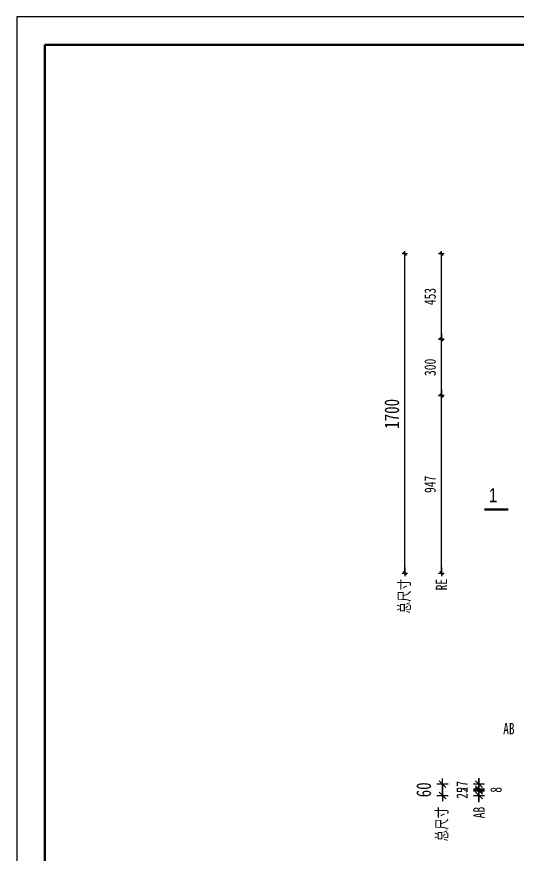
# Model space of a CAD drawing. Header units: millimetres. Extents: x 0 to 12600, y -8910 to 0.
# Drawn here: x 0 to 2666, y -4460 to 0 of the extents above; entities that cross this region are included whole.
import ezdxf

# ---------------------------------------------------------------- set-up
doc = ezdxf.new("R2010")
doc.units = ezdxf.units.MM
doc.header["$PDMODE"] = 65
doc.layers.add('Dimension line_ general', color=7, linetype='Continuous', lineweight=25)
doc.layers.add('Standard', color=7, linetype='Continuous', lineweight=25)
doc.styles.add('MS Reference Sans Serif', font='REFSAN.TTF')
doc.styles.add('宋体', font='宋体')
doc.dimstyles.new('DIMSTYLE_12', dxfattribs={"dimtxt": 60, "dimasz": 60, "dimexe": 0, "dimexo": 0.001, "dimgap": 30, "dimtad": 2, "dimdec": 0, "dimrnd": 1, "dimzin": 12, "dimdsep": 46, "dimtxsty": '宋体', "dimblk1": 'ALL_ML_STRICH', "dimblk2": 'ALL_ML_STRICH', "dimsah": 1, "dimcen": 0, "dimse1": 1, "dimse2": 1, "dimclrd": 7, "dimclre": 7, "dimclrt": 7, "dimadec": 0, "dimazin": 0, "dimtfac": 1, "dimtdec": 0, "dimtix": 1, "dimtmove": 2, "dimatfit": 3, "dimfxl": 0, "dimtvp": 1.2, "dimtzin": 0, "dimlwd": 0, "dimlwe": 25, "dimarcsym": 0})
doc.dimstyles.new('DIMSTYLE_13', dxfattribs={"dimtxt": 60, "dimasz": 60, "dimexe": 0, "dimexo": 0.001, "dimgap": 30, "dimtad": 0, "dimdec": 0, "dimrnd": 1, "dimzin": 12, "dimdsep": 46, "dimtxsty": '宋体', "dimblk1": 'ALL_ML_STRICH', "dimblk2": 'ALL_ML_STRICH', "dimsah": 1, "dimcen": 0, "dimse1": 1, "dimse2": 1, "dimclrd": 7, "dimclre": 7, "dimclrt": 7, "dimadec": 0, "dimazin": 0, "dimtfac": 1, "dimtdec": 0, "dimtix": 1, "dimtmove": 2, "dimatfit": 3, "dimfxl": 0, "dimtvp": 1.2, "dimtzin": 0, "dimlwd": 0, "dimlwe": 25, "dimarcsym": 0})
doc.dimstyles.new('DIMSTYLE_14', dxfattribs={"dimtxt": 60, "dimasz": 60, "dimexe": 0, "dimexo": 0.001, "dimgap": 30, "dimtad": 2, "dimdec": 0, "dimrnd": 1, "dimzin": 12, "dimdsep": 46, "dimtxsty": '宋体', "dimblk1": 'ALL_ML_STRICH', "dimblk2": 'ALL_ML_STRICH', "dimsah": 1, "dimcen": 0, "dimse1": 1, "dimse2": 1, "dimclrd": 7, "dimclre": 7, "dimclrt": 7, "dimadec": 0, "dimazin": 0, "dimtfac": 1, "dimtdec": 0, "dimtix": 1, "dimtmove": 2, "dimatfit": 3, "dimfxl": 0, "dimtvp": 1.2, "dimtzin": 0, "dimlwd": 0, "dimlwe": 25, "dimarcsym": 0})
doc.dimstyles.new('DIMSTYLE_15', dxfattribs={"dimtxt": 78, "dimasz": 60, "dimexe": 0, "dimexo": 0.001, "dimgap": 39, "dimtad": 2, "dimdec": 0, "dimrnd": 1, "dimzin": 12, "dimdsep": 46, "dimtxsty": '宋体', "dimblk1": 'ALL_ML_STRICH', "dimblk2": 'ALL_ML_STRICH', "dimsah": 1, "dimcen": 0, "dimse1": 1, "dimse2": 1, "dimclrd": 7, "dimclre": 7, "dimclrt": 7, "dimadec": 0, "dimazin": 0, "dimtfac": 1, "dimtdec": 0, "dimtix": 1, "dimtmove": 2, "dimatfit": 3, "dimfxl": 0, "dimtvp": 1.2, "dimtzin": 0, "dimlwd": 0, "dimlwe": 25, "dimarcsym": 0})
doc.dimstyles.new('DIMSTYLE_3', dxfattribs={"dimtxt": 60, "dimasz": 30, "dimexe": 0, "dimexo": 0.001, "dimgap": 30, "dimtad": 2, "dimdec": 0, "dimrnd": 1, "dimzin": 12, "dimdsep": 46, "dimtxsty": '宋体', "dimblk1": 'ALL_ML_STRICH', "dimblk2": 'ALL_ML_STRICH', "dimsah": 1, "dimcen": 0, "dimse1": 1, "dimse2": 1, "dimclrd": 7, "dimclre": 7, "dimclrt": 7, "dimadec": 0, "dimazin": 0, "dimtfac": 1, "dimtdec": 0, "dimtix": 1, "dimtmove": 2, "dimatfit": 3, "dimfxl": 0, "dimtzin": 0, "dimlwd": 0, "dimlwe": 25, "dimarcsym": 0})
doc.dimstyles.new('DIMSTYLE_5', dxfattribs={"dimtxt": 78, "dimasz": 30, "dimexe": 0, "dimexo": 0.001, "dimgap": 39, "dimtad": 2, "dimdec": 0, "dimrnd": 1, "dimzin": 12, "dimdsep": 46, "dimtxsty": '宋体', "dimblk1": 'ALL_ML_STRICH', "dimblk2": 'ALL_ML_STRICH', "dimsah": 1, "dimcen": 0, "dimse1": 1, "dimse2": 1, "dimclrd": 7, "dimclre": 7, "dimclrt": 7, "dimadec": 0, "dimazin": 0, "dimtfac": 1, "dimtdec": 0, "dimtix": 1, "dimtmove": 2, "dimatfit": 3, "dimfxl": 0, "dimtzin": 0, "dimlwd": 0, "dimlwe": 25, "dimarcsym": 0})

# ---------------------------------------------------------------- blocks, each defined once
blk = doc.blocks.new('ALL_ML_STRICH')
at = {"color": 0, "linetype": 'ByBlock', "lineweight": -2}
for p, q in [((-1, 0), (0.5, 0)), ((-0.3, -0.3), (0.3, 0.3)), ((0, -0.5), (0, 0.5))]:
    blk.add_line(p, q, dxfattribs=at)
blk = doc.blocks.new('*D8')
at = {"layer": 'DEFPOINTS', "color": 7, "linetype": 'Continuous', "lineweight": 25}
for p in [(2262, -2016.6), (2262, -2963.3), (2262, -2963.3)]:
    blk.add_point(p, dxfattribs=at)
at = {"layer": 'Dimension line_ general', "color": 7, "linetype": 'Continuous', "lineweight": -2}
blk.add_line((2262, -2963.3), (2262, -2016.6), dxfattribs=at)
at = {"layer": 'Dimension line_ general', "color": 7, "linetype": 'Continuous', "lineweight": 25, "xscale": 30, "yscale": 30, "zscale": 30}
for p, rotation in [((2262, -2016.6), 90), ((2262, -2963.3), 270)]:
    blk.add_blockref('ALL_ML_STRICH', p, dxfattribs=dict(at, rotation=rotation))
at = {"layer": 'Dimension line_ general', "color": 7, "linetype": 'Continuous', "lineweight": 25, "insert": (2202, -2490.1), "char_height": 60, "width": 135.034, "attachment_point": 5, "rotation": 90, "style": '宋体'}
blk.add_mtext('\\W0.75;\\A1;{947}', dxfattribs=at)
blk = doc.blocks.new('*D9')
at = {"layer": 'DEFPOINTS', "color": 7, "linetype": 'Continuous', "lineweight": 25}
for p in [(2262, -1716.6), (2262, -2016.6), (2262, -2016.6)]:
    blk.add_point(p, dxfattribs=at)
at = {"layer": 'Dimension line_ general', "color": 7, "linetype": 'Continuous', "lineweight": -2}
blk.add_line((2262, -2016.6), (2262, -1716.6), dxfattribs=at)
at = {"layer": 'Dimension line_ general', "color": 7, "linetype": 'Continuous', "lineweight": 25, "xscale": 30, "yscale": 30, "zscale": 30}
for p, rotation in [((2262, -1716.6), 90), ((2262, -2016.6), 270)]:
    blk.add_blockref('ALL_ML_STRICH', p, dxfattribs=dict(at, rotation=rotation))
at = {"layer": 'Dimension line_ general', "color": 7, "linetype": 'Continuous', "lineweight": 25, "insert": (2202, -1867.1), "char_height": 60, "width": 135.034, "attachment_point": 5, "rotation": 90, "style": '宋体'}
blk.add_mtext('\\W0.75;\\A1;{300}', dxfattribs=at)
blk = doc.blocks.new('*D10')
at = {"layer": 'DEFPOINTS', "color": 7, "linetype": 'Continuous', "lineweight": 25}
for p in [(2262, -1263.3), (2262, -1716.6), (2262, -1716.6)]:
    blk.add_point(p, dxfattribs=at)
at = {"layer": 'Dimension line_ general', "color": 7, "linetype": 'Continuous', "lineweight": -2}
blk.add_line((2262, -1716.6), (2262, -1263.3), dxfattribs=at)
at = {"layer": 'Dimension line_ general', "color": 7, "linetype": 'Continuous', "lineweight": 25, "xscale": 30, "yscale": 30, "zscale": 30}
for p, rotation in [((2262, -1263.3), 90), ((2262, -1716.6), 270)]:
    blk.add_blockref('ALL_ML_STRICH', p, dxfattribs=dict(at, rotation=rotation))
at = {"layer": 'Dimension line_ general', "color": 7, "linetype": 'Continuous', "lineweight": 25, "insert": (2202, -1490), "char_height": 60, "width": 135.034, "attachment_point": 5, "rotation": 90, "style": '宋体'}
blk.add_mtext('\\W0.75;\\A1;{453}', dxfattribs=at)
blk = doc.blocks.new('*D11')
at = {"layer": 'DEFPOINTS', "color": 7, "linetype": 'Continuous', "lineweight": 25}
for p in [(2067, -1263.3), (2067, -2963.3), (2067, -2963.3)]:
    blk.add_point(p, dxfattribs=at)
at = {"layer": 'Dimension line_ general', "color": 7, "linetype": 'Continuous', "lineweight": -2}
blk.add_line((2067, -2963.3), (2067, -1263.3), dxfattribs=at)
at = {"layer": 'Dimension line_ general', "color": 7, "linetype": 'Continuous', "lineweight": 25, "xscale": 30, "yscale": 30, "zscale": 30}
for p, rotation in [((2067, -1263.3), 90), ((2067, -2963.3), 270)]:
    blk.add_blockref('ALL_ML_STRICH', p, dxfattribs=dict(at, rotation=rotation))
at = {"layer": 'Dimension line_ general', "color": 7, "linetype": 'Continuous', "lineweight": 25, "insert": (1998, -2114.8), "char_height": 78, "width": 234.059, "attachment_point": 5, "rotation": 90, "style": '宋体'}
blk.add_mtext('\\W0.75;\\A1;{1700}', dxfattribs=at)
blk = doc.blocks.new('*D84')
at = {"layer": 'DEFPOINTS', "color": 7, "linetype": 'Continuous', "lineweight": 25}
for p in [(2462, -4122.3), (2462, -4147.3), (2462, -4147.3)]:
    blk.add_point(p, dxfattribs=at)
at = {"layer": 'Dimension line_ general', "color": 7, "linetype": 'Continuous', "lineweight": -2}
blk.add_line((2462, -4147.3), (2462, -4122.3), dxfattribs=at)
at = {"layer": 'Dimension line_ general', "color": 7, "linetype": 'Continuous', "lineweight": 25, "xscale": 60, "yscale": 60, "zscale": 60}
for p, rotation in [((2462, -4147.3), 270), ((2462, -4122.3), 90)]:
    blk.add_blockref('ALL_ML_STRICH', p, dxfattribs=dict(at, rotation=rotation))
at = {"layer": 'Dimension line_ general', "color": 7, "linetype": 'Continuous', "lineweight": 25, "insert": (2372, -4134.1), "char_height": 60, "width": 90.023, "attachment_point": 5, "rotation": 90, "style": '宋体'}
blk.add_mtext('\\W0.75;\\A1;{25}', dxfattribs=at)
blk = doc.blocks.new('*D85')
at = {"layer": 'DEFPOINTS', "color": 7, "linetype": 'Continuous', "lineweight": 25}
for p in [(2462, -4114.3), (2462, -4122.3), (2462, -4122.3)]:
    blk.add_point(p, dxfattribs=at)
at = {"layer": 'Dimension line_ general', "color": 7, "linetype": 'Continuous', "lineweight": -2}
blk.add_line((2462, -4122.3), (2462, -4114.3), dxfattribs=at)
at = {"layer": 'Dimension line_ general', "color": 7, "linetype": 'Continuous', "lineweight": 25, "xscale": 60, "yscale": 60, "zscale": 60}
for p, rotation in [((2462, -4122.3), 270), ((2462, -4114.3), 90)]:
    blk.add_blockref('ALL_ML_STRICH', p, dxfattribs=dict(at, rotation=rotation))
at = {"layer": 'Dimension line_ general', "color": 7, "linetype": 'Continuous', "lineweight": 25, "insert": (2552.7, -4117), "char_height": 60, "width": 45.011, "attachment_point": 5, "rotation": 90, "style": '宋体'}
blk.add_mtext('\\W0.75;\\A1;{8}', dxfattribs=at)
blk = doc.blocks.new('*D86')
at = {"layer": 'DEFPOINTS', "color": 7, "linetype": 'Continuous', "lineweight": 25}
for p in [(2462, -4087.2), (2462, -4114.3), (2462, -4114.3)]:
    blk.add_point(p, dxfattribs=at)
at = {"layer": 'Dimension line_ general', "color": 7, "linetype": 'Continuous', "lineweight": -2}
blk.add_line((2462, -4114.3), (2462, -4087.2), dxfattribs=at)
at = {"layer": 'Dimension line_ general', "color": 7, "linetype": 'Continuous', "lineweight": 25, "xscale": 60, "yscale": 60, "zscale": 60}
for p, rotation in [((2462, -4114.3), 270), ((2462, -4087.2), 90)]:
    blk.add_blockref('ALL_ML_STRICH', p, dxfattribs=dict(at, rotation=rotation))
at = {"layer": 'Dimension line_ general', "color": 7, "linetype": 'Continuous', "lineweight": 25, "insert": (2372, -4100.2), "char_height": 60, "width": 90.023, "attachment_point": 5, "rotation": 90, "style": '宋体'}
blk.add_mtext('\\W0.75;\\A1;{27}', dxfattribs=at)
blk = doc.blocks.new('*D87')
at = {"layer": 'DEFPOINTS', "color": 7, "linetype": 'Continuous', "lineweight": 25}
for p in [(2267, -4087.2), (2267, -4147.3), (2267, -4147.3)]:
    blk.add_point(p, dxfattribs=at)
at = {"layer": 'Dimension line_ general', "color": 7, "linetype": 'Continuous', "lineweight": -2}
blk.add_line((2267, -4147.3), (2267, -4087.2), dxfattribs=at)
at = {"layer": 'Dimension line_ general', "color": 7, "linetype": 'Continuous', "lineweight": 25, "xscale": 60, "yscale": 60, "zscale": 60}
for p, rotation in [((2267, -4087.2), 90), ((2267, -4147.3), 270)]:
    blk.add_blockref('ALL_ML_STRICH', p, dxfattribs=dict(at, rotation=rotation))
at = {"layer": 'Dimension line_ general', "color": 7, "linetype": 'Continuous', "lineweight": 25, "insert": (2168, -4116.9), "char_height": 78, "width": 117.029, "attachment_point": 5, "rotation": 90, "style": '宋体'}
blk.add_mtext('\\W0.75;\\A1;{60}', dxfattribs=at)

msp = doc.modelspace()

# ---------------------------------------------------------------- linework, layer by layer
at = {"layer": 'Standard', "color": 7, "linetype": 'Continuous', "lineweight": 50}
for q in [(2492, -2623.3), (2617, -2623.3)]:
    msp.add_line((2612, -2623.3), q, dxfattribs=at)
at = {"layer": 'Standard', "color": 7, "linetype": 'Continuous', "lineweight": 25}
msp.add_lwpolyline([(0, -8910), (12600, -8910), (12600, 0), (0, 0), (0, -8910)], close=True, dxfattribs=at)
at = {"layer": 'Standard', "color": 5, "linetype": 'Continuous', "lineweight": 50}
msp.add_lwpolyline([(150, -8760), (12450, -8760), (12450, -150), (150, -150), (150, -8760)], close=True, dxfattribs=at)

# ---------------------------------------------------------------- texts
at = {"layer": 'Dimension line_ general', "color": 7, "linetype": 'Continuous', "lineweight": 25, "char_height": 60, "attachment_point": 6, "rotation": 90, "style": '宋体'}
for s, insert, width in [('\\W0.75;总尺寸', (2067, -2993.3), 220.5), ('\\W0.75;RE', (2262, -2993.3), 88.5), ('\\W0.75;总尺寸', (2267, -4207.3), 220.5), ('\\W0.75;AB', (2462, -4207.3), 88.5)]:
    msp.add_mtext(s, dxfattribs=dict(at, insert=insert, width=width))
at = {"layer": 'Dimension line_ general', "color": 7, "linetype": 'Continuous', "lineweight": 25, "insert": (2652, -3791.3), "char_height": 60, "width": 88.5, "attachment_point": 6, "style": '宋体'}
msp.add_mtext('\\W0.75;AB', dxfattribs=at)
at = {"layer": 'Standard', "color": 7, "linetype": 'Continuous', "lineweight": 50, "insert": (2537, -2548.3), "char_height": 75, "width": 82, "attachment_point": 5, "style": 'MS Reference Sans Serif'}
msp.add_mtext('\\W0.80;1', dxfattribs=at)

# ---------------------------------------------------------------- dimensions: what is measured, and where the dimension line sits
at = {"layer": 'Dimension line_ general', "color": 7, "linetype": 'Continuous', "lineweight": 25}
for base, p1, p2, dimstyle, picture, middle in [((2067, -1263.3), (2067, -2963.3), (2067, -1263.3), 'DIMSTYLE_5', '*D11', (1998, -2114.8)), ((2262, -1263.3), (2262, -1716.6), (2262, -1263.3), 'DIMSTYLE_3', '*D10', (2202, -1490)), ((2262, -1716.6), (2262, -2016.6), (2262, -1716.6), 'DIMSTYLE_3', '*D9', (2202, -1867.1)), ((2262, -2016.6), (2262, -2963.3), (2262, -2016.6), 'DIMSTYLE_3', '*D8', (2202, -2490.1)), ((2267, -4087.2), (2267, -4147.3), (2267, -4087.2), 'DIMSTYLE_15', '*D87', (2168, -4116.9)), ((2462, -4087.2), (2462, -4114.3), (2462, -4087.2), 'DIMSTYLE_14', '*D86', (2372, -4100.2)), ((2462, -4122.3), (2462, -4147.3), (2462, -4122.3), 'DIMSTYLE_12', '*D84', (2372, -4134.1)), ((2462, -4114.3), (2462, -4122.3), (2462, -4114.3), 'DIMSTYLE_13', '*D85', (2552.7, -4117))]:
    dim = msp.add_linear_dim(base=base, p1=p1, p2=p2, angle=90, dimstyle=dimstyle, override={"dimpost": '<>', "dimclrd": 7, "dimclre": 7, "dimclrt": 7, "dimlwd": 0, "dimlwe": 25}, dxfattribs=at)
    dim.commit()
    dim.dimension.update_dxf_attribs({"geometry": picture, "text_midpoint": middle, "dimtype": 160})

doc.saveas('drawing.dxf')
